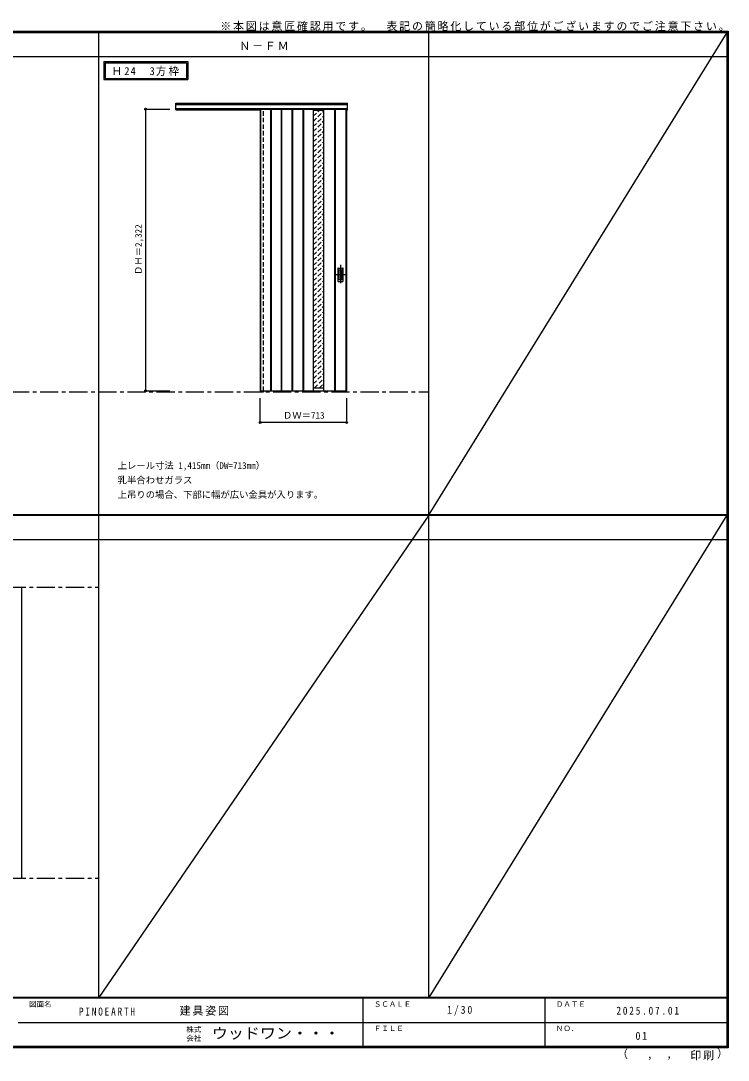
# Model space of a CAD drawing. Units: millimetres, scale not verified. Extents: x -6000 to 5700, y -4307 to 4260.
# Drawn here: x -129 to 5700, y -4307 to 4260 of the extents above; entities that cross this region are included whole.
import ezdxf
from ezdxf.enums import TextEntityAlignment as Align

# ---------------------------------------------------------------- set-up
doc = ezdxf.new("R2010")
doc.units = ezdxf.units.MM
doc.header["$LTSCALE"] = 30
doc.header["$PDMODE"] = 32
doc.header["$PDSIZE"] = 15
doc.linetypes.add('CHAIN1', pattern=[8, 5, -1, 1, -1])
doc.linetypes.add('DASHED1', pattern=[1.8, 1.2, -0.6])
for name, color, linetype in [('0-1_通り芯', 4, 'CHAIN1'), ('0-2_扉', 3, 'Continuous'), ('0-3_仕上げ', 3, 'Continuous'), ('0-4_枠', 3, 'Continuous'), ('0-6_引手', 3, 'Continuous'), ('0-A_文字', 7, 'Continuous'), ('0-B_寸法', 7, 'Continuous'), ('0-C_ハッチ', 4, 'DASHED1'), ('F-0_補助線', 7, 'Continuous'), ('F-1_枠', 6, 'Continuous'), ('F-A_文字', 7, 'Continuous')]:
    doc.layers.add(name, color=color, linetype=linetype)
doc.styles.add('ＭＳ ゴシック', font='')
doc.styles.get('ＭＳ ゴシック').set_extended_font_data('MS Gothic')

msp = doc.modelspace()

# ---------------------------------------------------------------- linework, layer by layer
at = {"layer": '0-1_通り芯'}
for p, q in [((2505.25, 2248.5), (2505.25, 2086.5)), ((2546.25, 2167.5), (2464.25, 2167.5))]:
    msp.add_line(p, q, dxfattribs=at)
at = {"layer": '0-1_通り芯', "color": 7}
for p, q in [((-5490, 1201), (3233.5, 1201)), ((-2397.5, -407.5), (515, -407.5)), ((-2397.5, -2807.5), (515, -2807.5))]:
    msp.add_line(p, q, dxfattribs=at)
at = {"layer": '0-2_扉', "color": 4, "linetype": 'DASHED1'}
msp.add_line((1843.25, 3532), (1843.25, 3528), dxfattribs=at)
at = {"layer": '0-2_扉'}
for p in [(1843.25, 3532), (2556.25, 1210)]:
    msp.add_line(p, (2556.25, 3532), dxfattribs=at)
msp.add_lwpolyline([(1843.25, 3532), (1843.25, 1210), (2556.25, 1210)], dxfattribs=at)
at = {"layer": '0-3_仕上げ'}
for p, q in [((1846.25, 3532), (1846.25, 1210)), ((1929.25, 3532), (1929.25, 1210)), ((1934.25, 3532), (1934.25, 1210)), ((2015.25, 3532), (2015.25, 1210)), ((2020.25, 3532), (2020.25, 1210)), ((2105.25, 3532), (2105.25, 1210)), ((2110.25, 3532), (2110.25, 1210)), ((2195.25, 3532), (2195.25, 1210)), ((2200.25, 3532), (2200.25, 1210)), ((2456.25, 3532), (2456.25, 1210)), ((2461.25, 3532), (2461.25, 1210)), ((2553.25, 1210), (2553.25, 3532))]:
    msp.add_line(p, q, dxfattribs=at)
at = {"layer": '0-3_仕上げ', "color": 7}
for p, q in [((2281.25, 3532), (2281.25, 1210)), ((2281.25, 3524), (2366.25, 3524)), ((2366.25, 3532), (2366.25, 1210)), ((2281.25, 1234), (2366.25, 1234))]:
    msp.add_line(p, q, dxfattribs=at)
at = {"layer": '0-4_枠'}
for p, q in [((1149.25, 3582), (2564.25, 3582)), ((1149.25, 3525), (1149.25, 3582)), ((1149.25, 3569), (2564.25, 3569)), ((1149.25, 3537), (2564.25, 3537)), ((1149.25, 3525), (1843.25, 3525)), ((1842.25, 3537), (1842.25, 1201)), ((1870.25, 3532), (1870.25, 3537)), ((2556.25, 3525), (2564.25, 3525)), ((2564.25, 3525), (2564.25, 3582)), ((1842.25, 1201), (1870.25, 1201)), ((1870.25, 1210), (1870.25, 1201)), ((-119.25, -2807.5), (-119.25, -407.5))]:
    msp.add_line(p, q, dxfattribs=at)
at = {"layer": '0-4_枠', "color": 4, "linetype": 'DASHED1'}
msp.add_line((1870.25, 1210), (1870.25, 3532), dxfattribs=at)
at = {"layer": '0-6_引手'}
for p, q in [((2484.25, 2221), (2484.25, 2114)), ((2485.75, 2222.5), (2524.75, 2222.5)), ((2526.25, 2114), (2526.25, 2221)), ((2485.75, 2112.5), (2524.75, 2112.5))]:
    msp.add_line(p, q, dxfattribs=at)
at = {"layer": '0-6_引手', "color": 7}
for p, q in [((2492.75, 2205), (2492.75, 2130)), ((2494.25, 2206.5), (2516.25, 2206.5)), ((2517.75, 2130), (2517.75, 2205)), ((2494.25, 2128.5), (2516.25, 2128.5))]:
    msp.add_line(p, q, dxfattribs=at)
at = {"layer": '0-6_引手'}
for centre, start, end in [((2485.75, 2221), 90, 180), ((2524.75, 2221), 0, 90), ((2485.75, 2114), 180, 270), ((2524.75, 2114), 270, 0)]:
    msp.add_arc(centre, 1.5, start, end, dxfattribs=at)
at = {"layer": '0-6_引手', "color": 7}
for centre, start, end in [((2494.25, 2205), 90, 180), ((2516.25, 2205), 0, 90), ((2494.25, 2130), 180, 270), ((2516.25, 2130), 270, 0)]:
    msp.add_arc(centre, 1.5, start, end, dxfattribs=at)
at = {"layer": '0-A_文字'}
for p, q in [((555, 3925), (555, 3775)), ((565, 3915), (565, 3785)), ((565, 3915), (1237.62, 3915)), ((1237.62, 3915), (1237.62, 3785)), ((555, 3775), (1247.62, 3775)), ((565, 3785), (1237.62, 3785))]:
    msp.add_line(p, q, dxfattribs=at)
msp.add_lwpolyline([(555, 3925), (1247.62, 3925), (1247.62, 3775)], dxfattribs=at)
at = {"layer": '0-B_寸法', "color": 4}
for p, q in [((899.25, 3532), (1099.25, 3532)), ((1843.25, 949), (1843.25, 1149)), ((2556.25, 949), (2556.25, 1149)), ((2556.25, 949), (1843.25, 949))]:
    msp.add_line(p, q, dxfattribs=at)
msp.add_lwpolyline([(899.25, 3532), (899.25, 1210), (1099.25, 1210)], dxfattribs=at)
at = {"layer": '0-B_寸法'}
for p in [(899.25, 3532), (899.25, 1210), (1843.25, 949), (2556.25, 949)]:
    msp.add_point(p, dxfattribs=at)
at = {"layer": '0-C_ハッチ'}
for p, q in [((2281.25, 3473.81), (2331.44, 3524)), ((2281.25, 3516.23), (2289.02, 3524)), ((2281.25, 3431.38), (2366.25, 3516.38)), ((2281.25, 3388.95), (2366.25, 3473.95)), ((2281.25, 3346.53), (2366.25, 3431.53)), ((2281.25, 3304.1), (2366.25, 3389.1)), ((2281.25, 3261.68), (2366.25, 3346.68)), ((2281.25, 3219.25), (2366.25, 3304.25)), ((2281.25, 3176.82), (2366.25, 3261.82)), ((2281.25, 3134.4), (2366.25, 3219.4)), ((2281.25, 3091.97), (2366.25, 3176.97)), ((2281.25, 3049.54), (2366.25, 3134.54)), ((2281.25, 3007.12), (2366.25, 3092.12)), ((2281.25, 2964.69), (2366.25, 3049.69)), ((2281.25, 2922.26), (2366.25, 3007.26)), ((2281.25, 2879.84), (2366.25, 2964.84)), ((2281.25, 2837.41), (2366.25, 2922.41)), ((2281.25, 2794.98), (2366.25, 2879.98)), ((2281.25, 2752.56), (2366.25, 2837.56)), ((2281.25, 2710.13), (2366.25, 2795.13)), ((2281.25, 2667.71), (2366.25, 2752.71)), ((2281.25, 2625.28), (2366.25, 2710.28)), ((2281.25, 2582.85), (2366.25, 2667.85)), ((2281.25, 2540.43), (2366.25, 2625.43)), ((2281.25, 2498), (2366.25, 2583)), ((2281.25, 2455.57), (2366.25, 2540.57)), ((2281.25, 2413.15), (2366.25, 2498.15)), ((2281.25, 2370.72), (2366.25, 2455.72)), ((2281.25, 2328.29), (2366.25, 2413.29)), ((2281.25, 2285.87), (2366.25, 2370.87)), ((2281.25, 2243.44), (2366.25, 2328.44)), ((2281.25, 2201.02), (2366.25, 2286.02)), ((2281.25, 2158.59), (2366.25, 2243.59)), ((2281.25, 2116.16), (2366.25, 2201.16)), ((2281.25, 2073.74), (2366.25, 2158.74)), ((2281.25, 2031.31), (2366.25, 2116.31)), ((2281.25, 1988.88), (2366.25, 2073.88)), ((2281.25, 1946.46), (2366.25, 2031.46)), ((2281.25, 1904.03), (2366.25, 1989.03)), ((2281.25, 1861.6), (2366.25, 1946.6)), ((2281.25, 1819.18), (2366.25, 1904.18)), ((2281.25, 1776.75), (2366.25, 1861.75)), ((2281.25, 1734.32), (2366.25, 1819.32)), ((2281.25, 1691.9), (2366.25, 1776.9)), ((2281.25, 1649.47), (2366.25, 1734.47)), ((2281.25, 1607.05), (2366.25, 1692.05)), ((2281.25, 1564.62), (2366.25, 1649.62)), ((2281.25, 1522.19), (2366.25, 1607.19)), ((2281.25, 1479.77), (2366.25, 1564.77)), ((2281.25, 1437.34), (2366.25, 1522.34)), ((2281.25, 1394.91), (2366.25, 1479.91)), ((2281.25, 1352.49), (2366.25, 1437.49)), ((2281.25, 1310.06), (2366.25, 1395.06)), ((2281.25, 1267.63), (2366.25, 1352.63)), ((2290.04, 1234), (2366.25, 1310.21)), ((2332.47, 1234), (2366.25, 1267.78))]:
    msp.add_line(p, q, dxfattribs=at)
at = {"layer": 'F-0_補助線'}
for p, q in [((5690, 4165), (3233.5, 190.5)), ((3233.5, 184.5), (515, -3790)), ((5690, 184.5), (3233.5, -3790))]:
    msp.add_line(p, q, dxfattribs=at)
at = {"layer": 'F-1_枠'}
for p, q in [((-6000, 4175), (5700, 4175)), ((-6000, 4170), (5700, 4170)), ((-6000, 4165), (5700, 4165)), ((515, -3790), (515, 4175)), ((3233.5, -3790), (3233.5, 4175)), ((5690, 4175), (5690, -4205)), ((5695, 4175), (5695, -4205)), ((5700, 4175), (5700, -4205)), ((-6000, 3965), (5700, 3965)), ((-6000, 190.5), (5700, 190.5)), ((-6000, 187.5), (5700, 187.5)), ((-6000, 184.5), (5700, 184.5)), ((-6000, -15.5), (5700, -15.5)), ((5700, -3790), (-6000, -3790)), ((5700, -3795), (-6000, -3795)), ((2690, -3795), (2690, -4195)), ((4190, -3795), (4190, -4195)), ((-150, -3995), (5690, -3995.01)), ((5700, -4195), (-6000, -4195)), ((5700, -4200), (-6000, -4200)), ((5700, -4205), (-6000, -4205))]:
    msp.add_line(p, q, dxfattribs=at)

# ---------------------------------------------------------------- texts
at = {"layer": '0-A_文字', "style": 'ＭＳ ゴシック'}
for s, p in [('上レール寸法 1,415mm（DW=713mm）', (669.25, 550.5)), ('乳半合わせガラス', (669.25, 430.5)), ('上吊りの場合、下部に幅が広い金具が入ります。', (669.25, 310.5))]:
    msp.add_text(s, height=54.99, dxfattribs=at).set_placement(p, align=Align.BOTTOM_LEFT)
at = {"layer": '0-A_文字', "char_height": 65.98, "attachment_point": 7, "style": 'ＭＳ ゴシック'}
for s, insert in [('\\T1.17;※本図は意匠確認用です。\u3000表記の簡略化している部位がございますのでご注意下さい。', (1515, 4175)), ('\\T1.17;Ｎ－ＦＭ', (1671.75, 4020)), ('\\T1.22;\\W0.95;Ｈ24\u30003方枠', (619.66, 3805))]:
    msp.add_mtext(s, dxfattribs=dict(at, insert=insert))
at = {"layer": '0-B_寸法', "style": 'ＭＳ ゴシック'}
msp.add_text('ＤＨ＝2,322', height=54.99, rotation=90, dxfattribs=at).set_placement((884.25, 2164.75), align=Align.BOTTOM_LEFT)
msp.add_text('ＤＷ＝713', height=54.99, dxfattribs=at).set_placement((2031, 964), align=Align.BOTTOM_LEFT)
at = {"layer": 'F-A_文字', "style": 'ＭＳ ゴシック'}
for s, height, p in [('図面名', 43.99, (-60, -3880)), ('ＳＣＡＬＥ', 43.99, (2780, -3880)), ('ＤＡＴＥ', 43.99, (4280, -3880)), ('株式', 43.99, (1235, -4089)), ('ＦＩＬＥ', 43.99, (2780, -4080)), ('ＮＯ．', 43.99, (4280, -4080)), ('会社', 43.99, (1235, -4161)), ('（', 65.98, (4784.03, -4308.31)), (',', 65.98, (5031.28, -4308.31)), (',', 65.98, (5190.2, -4305.53)), ('）', 65.98, (5608.4, -4304.13))]:
    msp.add_text(s, height=height, dxfattribs=at).set_placement(p, align=Align.BOTTOM_LEFT)
at = {"layer": 'F-A_文字', "style": 'ＭＳ ゴシック', "width": 1.1}
msp.add_text('ウッドワン・・・', height=87.98, dxfattribs=at).set_placement((1445, -4155), align=Align.BOTTOM_LEFT)
at = {"layer": 'F-A_文字', "char_height": 65.98, "attachment_point": 7, "style": 'ＭＳ ゴシック'}
for s, insert in [('\\T1.38;\\W0.9;1/30', (3383.75, -3940)), ('\\T1.39;\\W0.85;PINOEARTH', (350, -3940)), ('\\T1.17;建具姿図', (1180.42, -3940)), ('\\T1.39;\\W0.85;2025.07.01', (4778.75, -3932.5)), ('\\T1.36;\\W0.9;01', (4936.25, -4140)), ('\\T1.17;印刷', (5388.15, -4306.92))]:
    msp.add_mtext(s, dxfattribs=dict(at, insert=insert))

doc.saveas('drawing.dxf')
